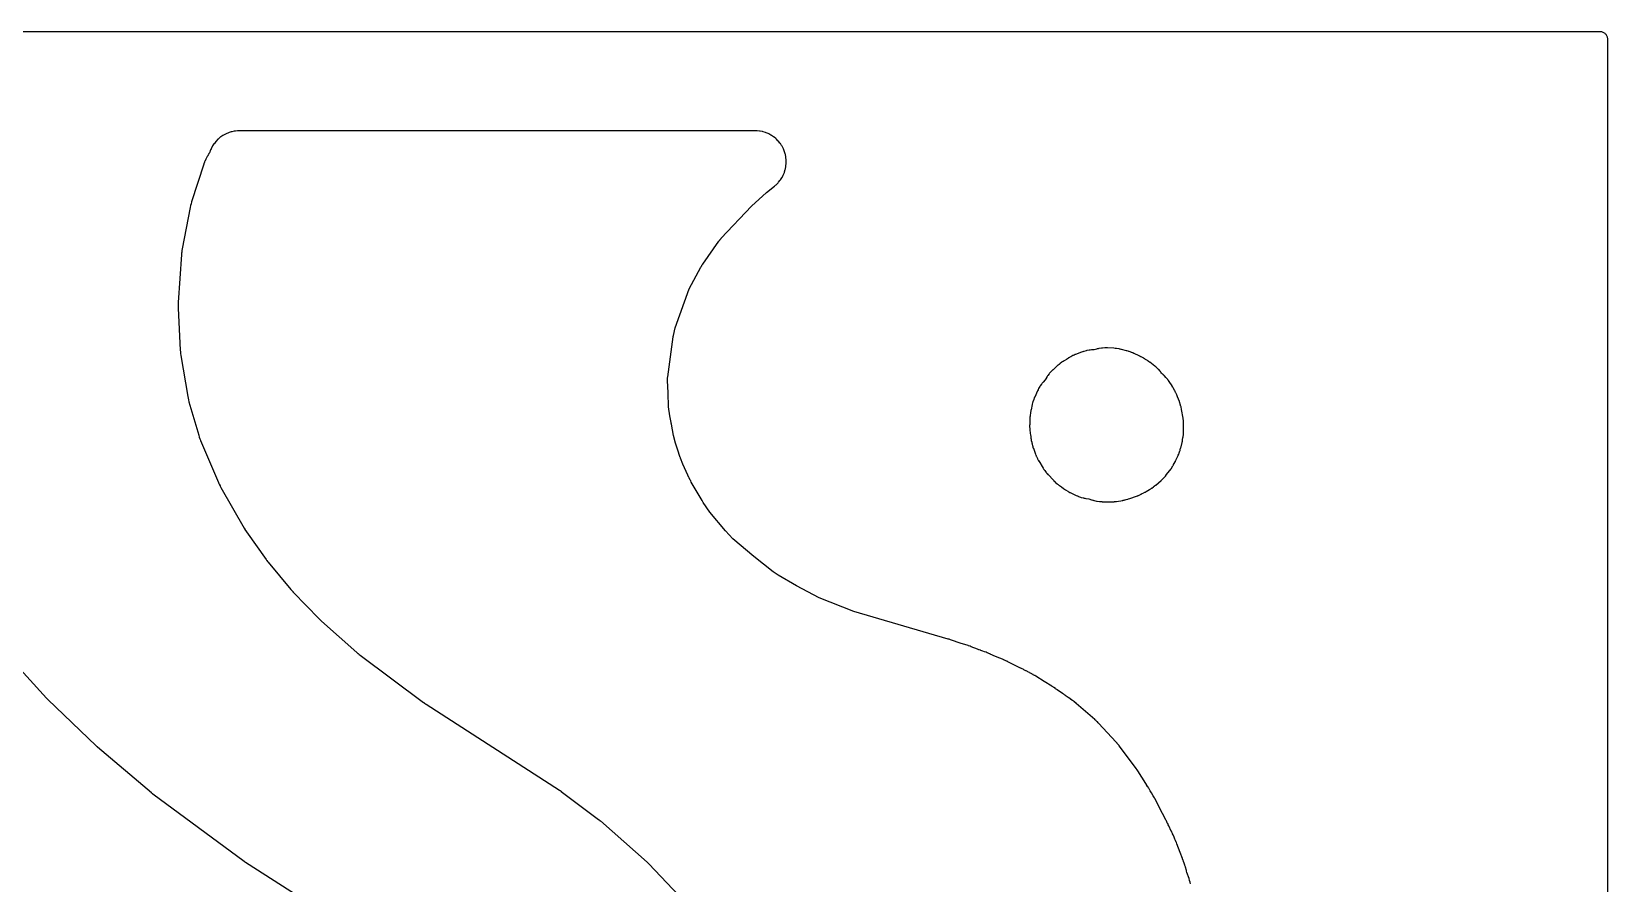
# Model space of a CAD drawing. Header units: millimetres. Extents: x 0 to 300, y 0 to 300.
# Drawn here: x 173.1 to 300.1, y 231.4 to 300.1 of the extents above; entities that cross this region are included whole.
import ezdxf

# ---------------------------------------------------------------- set-up
doc = ezdxf.new("R2010")
doc.units = ezdxf.units.MM
doc.layers.add('CUT', color=7, linetype='CONTINUOUS')

msp = doc.modelspace()

# ---------------------------------------------------------------- linework, layer by layer
at = {"layer": 'CUT'}
for points in [[(141.4352, 300.0575), (193.3882, 300.0575), (298.533, 300.0575), (298.5625, 300.0575), (299.4478, 300.0575), (299.5212, 300.0539), (299.5794, 300.0453), (299.6365, 300.031), (299.6918, 300.0112), (299.745, 299.9861), (299.7954, 299.9558), (299.8427, 299.9208), (299.8863, 299.8813), (299.9257, 299.8377), (299.9608, 299.7905), (299.991, 299.74), (300.0162, 299.6869), (300.036, 299.6315), (300.0503, 299.5745), (300.0589, 299.5163), (300.0625, 299.4428), (300.0625, 298.5575), (300.0625, 1.4375)], [(266.4784, 231.334), (266.4478, 231.4551), (266.4428, 231.4737), (266.3997, 231.6244), (266.3941, 231.6428), (266.3558, 231.7617), (266.3497, 231.7799), (266.1832, 232.2461), (266.1514, 232.3629), (266.1466, 232.3816), (266.1429, 232.3955), (266.1329, 232.431), (266.0612, 232.695), (266.0558, 232.7136), (266.0189, 232.834), (266.0129, 232.8524), (265.9617, 233.0019), (265.9552, 233.0201), (265.9105, 233.1379), (265.9034, 233.1559), (265.892, 233.1832), (265.8808, 233.2184), (265.8741, 233.2381), (265.8284, 233.366), (265.8211, 233.3855), (265.6253, 233.8783), (265.3783, 234.5633), (265.3723, 234.5793), (265.3317, 234.6826), (265.3252, 234.6984), (265.2705, 234.8266), (265.2636, 234.8423), (265.2172, 234.9431), (265.2098, 234.9585), (265.1415, 235.0965), (265.0654, 235.2879), (265.0602, 235.3006), (265.0252, 235.3833), (265.0196, 235.3959), (264.9732, 235.4986), (264.9674, 235.5111), (264.9286, 235.5921), (264.9225, 235.6044), (264.7096, 236.0235), (264.6766, 236.1027), (264.6706, 236.1165), (264.6309, 236.2056), (264.6246, 236.2192), (264.5719, 236.3298), (264.5653, 236.3433), (264.5211, 236.4303), (264.5142, 236.4436), (264.2004, 237.0254), (263.6152, 238.1771), (263.6095, 238.188), (263.5718, 238.2586), (263.5658, 238.2695), (263.5167, 238.3571), (263.5105, 238.3678), (263.4699, 238.4368), (263.4636, 238.4474), (263.3169, 238.6854), (263.2776, 238.7523), (263.2675, 238.769), (263.2167, 238.8494), (263.1652, 238.9449), (263.1572, 238.9593), (263.1038, 239.0521), (263.0954, 239.0662), (263.0252, 239.1808), (263.0165, 239.1947), (262.9581, 239.2845), (262.9489, 239.2981), (262.8599, 239.427), (262.231, 240.4476), (262.2235, 240.4594), (262.1741, 240.5355), (262.1664, 240.5471), (262.1022, 240.6411), (262.0943, 240.6526), (262.0414, 240.7263), (262.0332, 240.7375), (260.7269, 242.4727), (260.7175, 242.4849), (260.6551, 242.5634), (260.6454, 242.5754), (260.5646, 242.672), (260.5545, 242.6837), (260.4882, 242.7589), (260.4778, 242.7704), (259.053, 244.3054), (259.0418, 244.3171), (258.9683, 244.3922), (258.9568, 244.4036), (258.8619, 244.4953), (258.8502, 244.5064), (258.7727, 244.5774), (258.7606, 244.5882), (257.2607, 245.8899), (257.2437, 245.9041), (257.132, 245.9941), (257.1145, 246.0076), (256.9703, 246.1153), (256.9523, 246.1281), (256.8343, 246.2097), (256.8159, 246.2219), (256.6048, 246.3565), (256.4637, 246.4702), (256.4512, 246.48), (256.3689, 246.5428), (256.3561, 246.5523), (256.2508, 246.6284), (256.2378, 246.6375), (256.1523, 246.6959), (256.1391, 246.7047), (255.8198, 246.9104), (255.721, 246.9886), (255.705, 247.0008), (255.6004, 247.0779), (255.5841, 247.0895), (255.4497, 247.1819), (255.4331, 247.193), (255.3235, 247.263), (255.3065, 247.2735), (254.6752, 247.6481), (254.0097, 248.077), (253.9971, 248.0849), (253.9145, 248.1353), (253.9017, 248.1429), (253.7964, 248.2036), (253.7834, 248.2108), (253.6984, 248.2571), (253.6852, 248.264), (253.5699, 248.3231), (253.5009, 248.3637), (253.4847, 248.3729), (253.3522, 248.4456), (253.3358, 248.4542), (253.2284, 248.5088), (253.2117, 248.517), (253.2079, 248.5188), (253.1577, 248.5486), (253.1431, 248.557), (253.0472, 248.6103), (253.0324, 248.6183), (252.9103, 248.6817), (252.8952, 248.6893), (252.7965, 248.7371), (252.7812, 248.7442), (252.4995, 248.8711), (251.7508, 249.2544), (251.7388, 249.2604), (251.6603, 249.2984), (251.6481, 249.3041), (251.5486, 249.3496), (251.5363, 249.355), (251.4562, 249.3895), (251.4438, 249.3946), (250.7507, 249.6744), (250.3293, 249.8726), (250.3157, 249.8789), (250.2265, 249.9181), (250.2127, 249.924), (250.0995, 249.9705), (250.0856, 249.976), (249.9946, 250.0107), (249.9805, 250.0159), (249.8685, 250.0555), (249.8605, 250.0589), (249.7439, 250.1069), (249.7259, 250.114), (249.5777, 250.1695), (249.5594, 250.176), (249.4399, 250.2164), (249.4214, 250.2224), (249.3111, 250.2557), (248.8073, 250.4591), (248.7937, 250.4644), (248.7052, 250.4977), (248.6915, 250.5026), (248.5794, 250.5417), (248.5656, 250.5463), (248.4755, 250.5753), (248.4616, 250.5795), (248.0013, 250.7153), (247.1453, 251.0177), (247.1377, 251.0203), (247.0852, 251.0381), (247.0771, 251.0408), (247.0113, 251.062), (247.0033, 251.0646), (246.9511, 251.0806), (246.9425, 251.0832), (239.3384, 253.2963), (236.5377, 254.4054), (234.732, 255.3814), (233.2481, 256.227), (232.8445, 256.4954), (231.2974, 257.7232), (229.5893, 259.1486), (228.9997, 259.8019), (227.7364, 261.3196), (227.2087, 262.0939), (227.1162, 262.2383), (226.242, 263.7394), (226.1989, 263.8275), (226.1687, 263.8892), (226.0731, 264.0845), (226.0611, 264.1089), (225.976, 264.2826), (225.5648, 265.1887), (225.3728, 265.6675), (225.3677, 265.6828), (225.3552, 265.7202), (225.1325, 266.3881), (224.9882, 266.8679), (224.8209, 267.4925), (224.6485, 268.4076), (224.6346, 268.4816), (224.6228, 268.5443), (224.5241, 269.0682), (224.4193, 269.8052), (224.3731, 270.9368), (224.3336, 271.9166), (224.3332, 271.9316), (224.3323, 271.9667), (224.3321, 271.9817), (224.332, 272), (224.332, 272.015), (224.3323, 272.0455), (224.3329, 272.0624), (224.3352, 272.0938), (224.343, 272.177), (224.347, 272.2126), (224.7787, 275.4444), (224.7791, 275.4461), (224.782, 275.4584), (224.8032, 275.5502), (224.9447, 276.161), (226.0853, 279.3036), (227.0279, 281.0662), (227.0344, 281.0782), (227.0499, 281.1062), (227.0566, 281.1181), (227.0649, 281.1325), (227.0718, 281.1444), (227.0882, 281.1718), (227.0953, 281.1835), (227.1035, 281.1969), (227.1108, 281.2085), (227.1279, 281.2354), (227.1353, 281.2469), (227.1445, 281.2608), (227.1521, 281.2722), (227.1701, 281.2986), (227.1779, 281.3098), (228.4745, 283.1545), (228.4862, 283.1706), (228.4959, 283.1835), (228.5077, 283.1992), (228.5176, 283.212), (228.5409, 283.2417), (228.551, 283.2543), (228.5627, 283.2686), (228.573, 283.281), (228.5974, 283.3098), (228.6079, 283.322), (228.6209, 283.3368), (228.6316, 283.3489), (228.657, 283.3767), (228.668, 283.3886), (231.1026, 285.9704), (232.3172, 287.0687), (232.9441, 287.5847), (232.9553, 287.5942), (233.0277, 287.6568), (233.0387, 287.6666), (233.0812, 287.7052), (233.1025, 287.7255), (233.2357, 287.8591), (233.2751, 287.9028), (233.393, 288.0467), (233.428, 288.094), (233.5311, 288.2488), (233.5613, 288.2994), (233.6488, 288.4635), (233.6739, 288.5168), (233.7449, 288.6887), (233.7646, 288.7442), (233.8185, 288.9222), (233.8327, 288.9793), (233.8688, 289.1618), (233.8774, 289.2201), (233.8954, 289.4052), (233.8982, 289.464), (233.8981, 289.65), (233.8951, 289.7088), (233.8767, 289.8939), (233.8681, 289.9521), (233.8316, 290.1346), (233.8173, 290.1916), (233.7631, 290.3696), (233.7433, 290.425), (233.6719, 290.5969), (233.6467, 290.65), (233.5589, 290.814), (233.5287, 290.8645), (233.4252, 291.0191), (233.3901, 291.0664), (233.272, 291.2101), (233.2325, 291.2537), (233.1009, 291.3852), (233.0573, 291.4247), (232.9134, 291.5427), (232.8661, 291.5777), (232.7114, 291.681), (232.6609, 291.7112), (232.4968, 291.7989), (232.4436, 291.824), (232.2717, 291.8952), (232.2163, 291.915), (232.0383, 291.969), (231.9812, 291.9833), (231.7987, 292.0195), (231.7405, 292.0282), (231.5528, 292.0466), (231.5235, 292.0488), (231.4661, 292.0516), (231.4514, 292.0522), (231.3557, 292.0545), (231.341, 292.0547), (231.3003, 292.0547), (205.552, 292.0547), (189.8944, 292.0547), (189.8795, 292.0545), (189.7824, 292.0521), (189.7674, 292.0515), (189.7091, 292.0486), (189.6793, 292.0464), (189.5143, 292.0299), (189.4887, 292.0273), (189.4296, 292.0184), (189.2445, 291.981), (189.1865, 291.9663), (189.006, 291.9106), (188.9498, 291.8902), (188.7757, 291.8169), (188.7219, 291.791), (188.5559, 291.7007), (188.5049, 291.6696), (188.3487, 291.5632), (188.3011, 291.5272), (188.1563, 291.4058), (188.1124, 291.3652), (187.9804, 291.23), (187.9408, 291.1853), (187.8229, 291.0377), (187.788, 290.9892), (187.6854, 290.8305), (187.6554, 290.7788), (187.5679, 290.6085), (187.5549, 290.5815), (187.5308, 290.5284), (187.5249, 290.5147), (187.487, 290.4252), (187.4814, 290.4114), (187.4777, 290.4021), (187.4607, 290.3617), (187.4277, 290.2886), (187.3879, 290.2107), (187.348, 290.1411), (187.3273, 290.1071), (187.3253, 290.1037), (187.32, 290.0955), (187.3119, 290.0824), (187.2918, 290.0493), (187.2863, 290.0403), (187.2734, 290.0195), (187.2675, 290.0101), (187.2613, 290), (187.2612, 289.9998), (187.2534, 289.9866), (187.1566, 289.816), (187.1292, 289.7613), (187.0502, 289.5817), (187.0386, 289.5534), (187.0174, 289.4975), (187.0121, 289.4831), (186.9792, 289.3893), (186.9743, 289.3748), (185.9883, 286.3189), (185.9829, 286.3014), (185.9497, 286.1868), (185.9449, 286.1691), (185.9077, 286.024), (185.9035, 286.0062), (185.8774, 285.8898), (185.8736, 285.8718), (185.2343, 282.5429), (185.2312, 282.525), (185.2125, 282.4088), (185.2099, 282.3908), (185.1908, 282.2443), (185.1888, 282.2263), (185.1771, 282.1091), (185.1756, 282.091), (184.9081, 278.2155), (184.9071, 278.1976), (184.9026, 278.0812), (184.9021, 278.0632), (184.9008, 277.917), (184.9009, 277.8991), (184.9033, 277.7825), (184.904, 277.7646), (185.0759, 274.3737), (185.077, 274.3563), (185.086, 274.2432), (185.0877, 274.2258), (185.1032, 274.0842), (185.1053, 274.0669), (185.1209, 273.9545), (185.1236, 273.9372), (185.6801, 270.6373), (185.6833, 270.62), (185.7055, 270.5082), (185.7092, 270.4911), (185.7412, 270.3517), (185.7453, 270.3347), (185.774, 270.2244), (185.7787, 270.2075), (186.567, 267.5068), (186.5721, 267.4901), (186.6071, 267.382), (186.6128, 267.3655), (186.6606, 267.2312), (186.6667, 267.2148), (186.7079, 267.109), (186.7145, 267.0928), (188.155, 263.6907), (188.1621, 263.6746), (188.2099, 263.5702), (188.2175, 263.5543), (188.2814, 263.4252), (188.2895, 263.4094), (188.3434, 263.3081), (188.3519, 263.2926), (190.214, 260.0274), (190.2216, 260.0146), (190.2714, 259.9321), (190.2792, 259.9195), (190.3443, 259.8175), (190.3524, 259.8051), (190.4062, 259.7251), (190.4147, 259.7129), (191.9845, 257.5008), (191.991, 257.4918), (192.0367, 257.4298), (192.0439, 257.4204), (192.1024, 257.3442), (192.1096, 257.3351), (192.157, 257.2758), (192.1649, 257.2662), (193.9973, 255.071), (194.004, 255.0631), (194.0511, 255.0086), (194.0585, 255.0003), (194.1185, 254.9334), (194.1258, 254.9253), (194.1742, 254.8733), (194.1823, 254.8649), (196.2612, 252.7165), (196.2686, 252.709), (196.3198, 252.6579), (196.3278, 252.65), (196.3929, 252.5874), (196.4009, 252.5799), (196.4532, 252.5314), (196.4619, 252.5235), (199.3125, 249.9824), (199.3225, 249.9737), (199.3877, 249.9181), (199.3978, 249.9097), (199.4812, 249.8417), (199.4915, 249.8335), (199.5591, 249.7808), (199.5695, 249.7728), (204.6829, 245.9646), (204.6906, 245.9589), (204.7447, 245.92), (204.7531, 245.914), (204.8213, 245.8666), (204.8297, 245.861), (204.8842, 245.8244), (204.8932, 245.8185), (215.6313, 238.9009), (215.637, 238.8971), (215.6503, 238.8884), (215.656, 238.8847), (215.6696, 238.8756), (215.6766, 238.8709), (215.6928, 238.8599), (215.6997, 238.8552), (215.7077, 238.8496), (215.7146, 238.8448), (215.7306, 238.8335), (215.7375, 238.8286), (215.741, 238.826), (215.749, 238.8202), (215.7677, 238.8064), (215.7757, 238.8004), (218.7859, 236.5265), (218.7915, 236.5223), (218.8043, 236.5124), (218.8098, 236.5082), (218.8228, 236.498), (218.8295, 236.4928), (218.8451, 236.4804), (218.8517, 236.4751), (218.8593, 236.4689), (218.866, 236.4635), (218.8813, 236.4508), (218.8879, 236.4453), (218.8912, 236.4425), (218.8989, 236.436), (218.9167, 236.4206), (218.9243, 236.4139), (222.6802, 233.1014), (222.6876, 233.0948), (222.7048, 233.0793), (222.7122, 233.0726), (222.721, 233.0644), (222.7282, 233.0577), (222.745, 233.0419), (222.7521, 233.0351), (222.7603, 233.0272), (222.7674, 233.0202), (222.7839, 233.004), (222.7909, 232.9971), (222.7994, 232.9885), (222.8064, 232.9814), (222.8224, 232.9649), (222.8293, 232.9577), (226.2194, 229.3909)], [(207.9299, 221.8007), (190.3424, 233.0643), (190.3373, 233.0676), (190.3253, 233.0754), (190.3202, 233.0787), (190.308, 233.0868), (190.3018, 233.0909), (190.2872, 233.1007), (190.281, 233.1049), (190.2738, 233.1098), (190.2676, 233.1141), (190.2532, 233.1241), (190.2471, 233.1285), (190.244, 233.1306), (190.2367, 233.1358), (190.2199, 233.148), (190.2127, 233.1533), (182.875, 238.576), (182.87, 238.5797), (182.8582, 238.5885), (182.8532, 238.5923), (182.8413, 238.6014), (182.8352, 238.6061), (182.821, 238.6171), (182.8149, 238.6218), (182.8079, 238.6273), (182.8019, 238.6322), (182.7878, 238.6434), (182.7818, 238.6483), (182.7788, 238.6508), (182.7717, 238.6566), (182.7553, 238.6703), (182.7483, 238.6761), (178.41, 242.3676), (178.4058, 242.3713), (178.3959, 242.3797), (178.3917, 242.3834), (178.3818, 242.392), (178.3767, 242.3965), (178.3648, 242.4071), (178.3597, 242.4116), (178.3539, 242.4169), (178.3488, 242.4215), (178.337, 242.4322), (178.3326, 242.4363), (178.3232, 242.445), (178.3099, 242.4577), (178.304, 242.4632), (174.4077, 246.2087), (174.4032, 246.2129), (174.393, 246.2229), (174.3886, 246.2273), (174.3782, 246.2375), (174.3728, 246.2429), (174.3604, 246.2553), (174.3551, 246.2607), (174.349, 246.2669), (174.3438, 246.2723), (174.3315, 246.2851), (174.3263, 246.2905), (174.3237, 246.2933), (174.3176, 246.2998), (174.3034, 246.3151), (174.2973, 246.3217), (170.8706, 250.0893)]]:
    msp.add_lwpolyline(points, dxfattribs=at)
msp.add_lwpolyline([(256.3833, 263.1129), (256.4089, 263.0963), (256.5784, 262.9928), (256.6049, 262.9775), (256.6574, 262.949), (256.6709, 262.9419), (256.7594, 262.8967), (256.7731, 262.89), (257.2441, 262.6645), (257.2573, 262.6584), (257.3434, 262.6197), (257.3567, 262.6139), (257.409, 262.5919), (257.4361, 262.5813), (257.611, 262.5175), (257.6665, 262.5003), (257.8468, 262.4537), (257.8751, 262.4471), (257.9306, 262.4356), (257.9449, 262.4328), (258.0378, 262.4159), (258.0521, 262.4135), (258.2779, 262.378), (258.5012, 262.3035), (258.5151, 262.299), (258.6064, 262.271), (258.6204, 262.2669), (258.6756, 262.2514), (258.7041, 262.2442), (258.8875, 262.2023), (258.9453, 262.1921), (259.132, 262.1684), (259.1612, 262.1654), (259.2184, 262.161), (259.233, 262.16), (259.3283, 262.155), (259.343, 262.1544), (259.9124, 262.1381), (259.927, 262.1379), (260.0215, 262.1375), (260.0361, 262.1376), (260.0929, 262.1387), (260.122, 262.14), (260.3106, 262.153), (260.3396, 262.1557), (260.396, 262.1623), (260.4105, 262.1642), (260.5041, 262.1775), (260.5185, 262.1797), (261.0066, 262.2613), (261.0211, 262.2639), (261.1151, 262.282), (261.1295, 262.2849), (261.1857, 262.2972), (261.2143, 262.3042), (261.2951, 262.326), (261.3855, 262.3482), (261.4138, 262.3559), (261.4687, 262.3722), (261.4828, 262.3766), (261.5735, 262.4061), (261.5874, 262.4108), (262.1099, 262.5948), (262.1225, 262.5994), (262.2038, 262.6301), (262.2163, 262.6349), (262.2647, 262.6545), (262.2893, 262.665), (262.4474, 262.7371), (262.4714, 262.7487), (262.518, 262.7725), (262.5298, 262.7787), (262.5799, 262.8058), (262.7207, 262.876), (262.7474, 262.8901), (262.7988, 262.9191), (262.8119, 262.9267), (262.8962, 262.977), (262.909, 262.9849), (263.0203, 263.0551), (263.1654, 263.1377), (263.178, 263.145), (263.2593, 263.1938), (263.2717, 263.2015), (263.3197, 263.232), (263.344, 263.2482), (263.4988, 263.3574), (263.5222, 263.3748), (263.5671, 263.4098), (263.5785, 263.4189), (263.6518, 263.479), (263.6629, 263.4884), (264.0922, 263.8584), (264.1033, 263.8682), (264.1745, 263.9327), (264.1854, 263.9428), (264.2272, 263.9826), (264.2481, 264.0035), (264.3805, 264.1426), (264.4004, 264.1645), (264.4381, 264.2082), (264.4476, 264.2196), (264.5086, 264.2939), (264.5178, 264.3054), (264.8084, 264.6781), (264.8181, 264.6908), (264.8798, 264.7744), (264.8891, 264.7874), (264.9248, 264.8386), (264.9424, 264.8653), (265.0519, 265.0417), (265.068, 265.0693), (265.0981, 265.1239), (265.1056, 265.138), (265.1532, 265.2304), (265.1549, 265.2338), (265.2328, 265.3692), (265.2467, 265.3947), (265.2726, 265.4452), (265.2791, 265.4582), (265.3201, 265.5432), (265.3263, 265.5563), (265.4727, 265.8795), (265.4789, 265.8936), (265.5179, 265.9859), (265.5238, 266.0002), (265.5458, 266.0562), (265.5563, 266.0852), (265.5885, 266.1814), (265.6171, 266.2608), (265.6268, 266.2902), (265.6444, 266.3481), (265.6487, 266.363), (265.6754, 266.4602), (265.6793, 266.4752), (265.7905, 266.925), (265.7939, 266.9395), (265.8149, 267.0343), (265.8179, 267.049), (265.8291, 267.1062), (265.834, 267.1356), (265.8617, 267.3277), (265.8652, 267.3574), (265.8655, 267.3608), (265.8698, 267.3903), (265.8931, 267.5823), (265.896, 267.612), (265.9001, 267.67), (265.901, 267.6849), (265.9054, 267.7815), (265.906, 267.7964), (265.9164, 268.2828), (265.9165, 268.2974), (265.9162, 268.3925), (265.916, 268.4071), (265.9145, 268.4642), (265.9129, 268.4934), (265.8985, 268.6828), (265.8956, 268.7119), (265.8885, 268.7686), (265.8865, 268.783), (265.8723, 268.877), (265.87, 268.8914), (265.7468, 269.594), (265.7438, 269.6099), (265.7425, 269.6166), (265.7406, 269.6271), (265.7379, 269.6415), (265.7194, 269.7348), (265.7163, 269.7492), (265.7038, 269.8049), (265.6967, 269.8334), (265.6459, 270.0167), (265.6374, 270.0447), (265.6195, 270.099), (265.6148, 270.1128), (265.5828, 270.2024), (265.5777, 270.2162), (265.4302, 270.5991), (265.4252, 270.6116), (265.392, 270.6926), (265.3867, 270.705), (265.3656, 270.7532), (265.3543, 270.7776), (265.2781, 270.9325), (265.269, 270.9489), (265.2309, 271.0356), (265.2247, 271.0492), (265.1999, 271.102), (265.1865, 271.1287), (265.0953, 271.3), (265.0806, 271.326), (265.0507, 271.3761), (265.0429, 271.3888), (264.991, 271.4708), (264.9828, 271.4834), (264.7464, 271.8374), (264.7386, 271.8488), (264.6874, 271.9218), (264.6793, 271.933), (264.6475, 271.9762), (264.6308, 271.9979), (264.5201, 272.1347), (264.4836, 272.1758), (264.3608, 272.3019), (264.3413, 272.3211), (264.3021, 272.3578), (264.292, 272.3671), (264.2255, 272.4266), (264.2152, 272.4356), (264.1817, 272.4643), (264.1435, 272.5159), (264.1353, 272.5267), (264.081, 272.5967), (264.0726, 272.6074), (264.039, 272.6487), (264.0213, 272.6695), (263.9052, 272.7999), (263.8671, 272.8389), (263.7396, 272.9583), (263.7192, 272.9764), (263.6788, 273.011), (263.6683, 273.0197), (263.5997, 273.0757), (263.589, 273.0842), (263.1862, 273.3977), (263.1743, 273.4067), (263.0963, 273.4644), (263.0842, 273.4731), (263.0365, 273.5066), (263.0117, 273.5231), (262.8476, 273.6264), (262.822, 273.6417), (262.7712, 273.6702), (262.7581, 273.6774), (262.6724, 273.7228), (262.669, 273.7245), (262.6423, 273.7418), (262.4932, 273.8287), (262.4697, 273.8417), (262.4231, 273.8661), (262.4111, 273.8722), (262.3328, 273.9111), (262.3207, 273.917), (261.9249, 274.1024), (261.9106, 274.1089), (261.8173, 274.1497), (261.8029, 274.1557), (261.7462, 274.1788), (261.7169, 274.1898), (261.616, 274.2248), (261.5387, 274.2536), (261.5088, 274.2639), (261.45, 274.2824), (261.4349, 274.2869), (261.3361, 274.3151), (261.3209, 274.3192), (260.9096, 274.425), (260.8948, 274.4286), (260.7986, 274.4508), (260.7838, 274.454), (260.7257, 274.4659), (260.6957, 274.4712), (260.5006, 274.5008), (260.4705, 274.5046), (260.4115, 274.5105), (260.3964, 274.5118), (260.2979, 274.5191), (260.2828, 274.5201), (259.7722, 274.5452), (259.7573, 274.5458), (259.6605, 274.5481), (259.6456, 274.5483), (259.5874, 274.5483), (259.5576, 274.5475), (259.3668, 274.538), (259.3075, 274.532), (259.1187, 274.5036), (259.0893, 274.4984), (259.0323, 274.4869), (259.0177, 274.4838), (258.9233, 274.4623), (258.9088, 274.4588), (258.7031, 274.4065), (258.5053, 274.3909), (258.4907, 274.3896), (258.3962, 274.3798), (258.3816, 274.3781), (258.325, 274.3708), (258.2961, 274.3664), (258.1116, 274.3336), (258.0546, 274.3205), (257.8742, 274.2699), (257.8462, 274.2613), (257.7921, 274.2432), (257.7783, 274.2384), (257.6889, 274.2061), (257.6752, 274.201), (257.1912, 274.0126), (257.1773, 274.007), (257.0875, 273.9694), (257.0737, 273.9635), (257.0203, 273.9395), (256.9933, 273.9266), (256.8198, 273.8382), (256.7934, 273.824), (256.7427, 273.7949), (256.7298, 273.7872), (256.6465, 273.7367), (256.6338, 273.7287), (256.4652, 273.6204), (256.2916, 273.5179), (256.2788, 273.5101), (256.1965, 273.4587), (256.1839, 273.4506), (256.1353, 273.4185), (256.1107, 273.4014), (255.9543, 273.2866), (255.9307, 273.2683), (255.8854, 273.2315), (255.874, 273.222), (255.8002, 273.1589), (255.789, 273.149), (255.3944, 272.794), (255.3838, 272.7842), (255.3155, 272.7198), (255.3052, 272.7097), (255.2651, 272.67), (255.2451, 272.6492), (255.12, 272.5127), (255.083, 272.4682), (254.9716, 272.3203), (254.9548, 272.2969), (254.9231, 272.2502), (254.9151, 272.2382), (254.8642, 272.1593), (254.8565, 272.1471), (254.7473, 271.9686), (254.6004, 271.8001), (254.5909, 271.7889), (254.53, 271.7155), (254.5208, 271.7041), (254.4853, 271.6591), (254.4677, 271.6356), (254.3585, 271.4825), (254.3269, 271.4331), (254.2332, 271.27), (254.2192, 271.2442), (254.1932, 271.1932), (254.1866, 271.18), (254.1453, 271.0941), (254.1392, 271.0808), (253.9178, 270.5897), (253.9119, 270.5761), (253.8743, 270.4869), (253.8687, 270.4731), (253.8475, 270.419), (253.8373, 270.391), (253.7757, 270.2076), (253.7669, 270.1791), (253.7511, 270.1232), (253.7473, 270.1088), (253.7233, 270.015), (253.7198, 270.0005), (253.6183, 269.5567), (253.6151, 269.5418), (253.5955, 269.4448), (253.5927, 269.4298), (253.5824, 269.3713), (253.5779, 269.3411), (253.5669, 269.2527), (253.5533, 269.16), (253.5497, 269.1298), (253.544, 269.0707), (253.5428, 269.0556), (253.5359, 268.957), (253.5351, 268.9418), (253.5108, 268.3942), (253.5104, 268.3811), (253.5085, 268.2961), (253.5083, 268.283), (253.5083, 268.2318), (253.5089, 268.2056), (253.5162, 268.0357), (253.5179, 268.0095), (253.5223, 267.9586), (253.5236, 267.9455), (253.5315, 267.8731), (253.541, 267.7481), (253.5439, 267.719), (253.551, 267.6622), (253.553, 267.6477), (253.5672, 267.5536), (253.5695, 267.5391), (253.5907, 267.4183), (253.6071, 267.2935), (253.6092, 267.2789), (253.6239, 267.1845), (253.6264, 267.17), (253.6366, 267.1135), (253.6426, 267.0847), (253.6723, 266.9569), (253.6843, 266.8963), (253.687, 266.8834), (253.6981, 266.8331), (253.7043, 266.8075), (253.7486, 266.6421), (253.756, 266.6168), (253.7714, 266.5677), (253.7755, 266.5551), (253.8031, 266.474), (253.8075, 266.4616), (253.9791, 265.9904), (253.9842, 265.9768), (254.0189, 265.8883), (254.0244, 265.8748), (254.0465, 265.8222), (254.0585, 265.7955), (254.1405, 265.6243), (254.1537, 265.5983), (254.1809, 265.5481), (254.188, 265.5353), (254.2351, 265.4529), (254.2426, 265.4403), (254.594, 264.8594), (254.6023, 264.846), (254.6575, 264.76), (254.6662, 264.7469), (254.7007, 264.6961), (254.7191, 264.6705), (254.8426, 264.5077), (254.8622, 264.4831), (254.9019, 264.4362), (254.9122, 264.4244), (254.9802, 264.348), (254.9908, 264.3364), (255.419, 263.8803), (255.4296, 263.8693), (255.5, 263.7981), (255.5109, 263.7873), (255.5542, 263.7456), (255.577, 263.7249), (255.7281, 263.5939), (255.7518, 263.5743), (255.7992, 263.5373), (255.8115, 263.528), (255.8919, 263.4685), (255.9043, 263.4595), (256.0688, 263.3442), (256.2286, 263.2226), (256.2409, 263.2135), (256.3215, 263.1554), (256.334, 263.1466)], close=True, dxfattribs=at)

doc.saveas('drawing.dxf')
